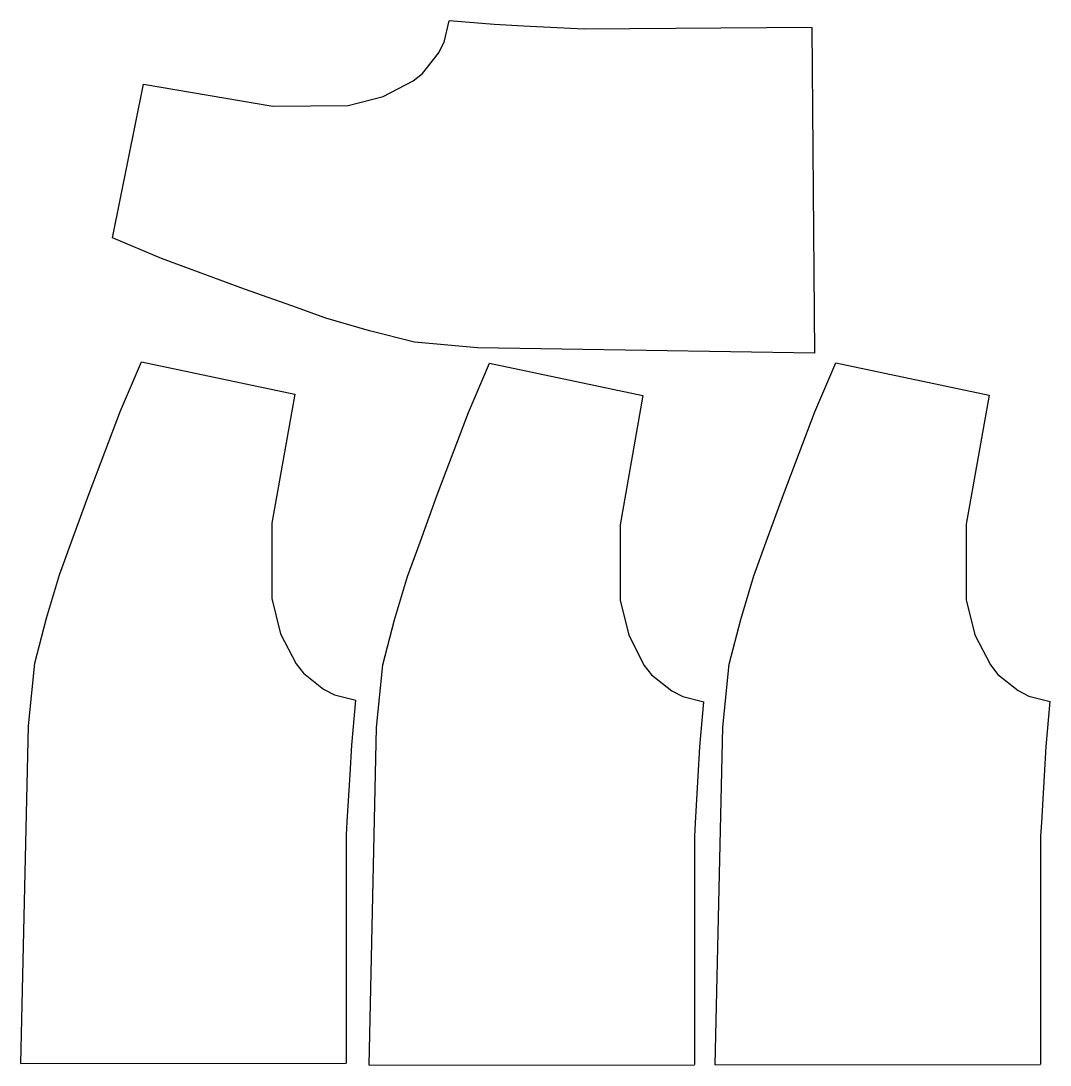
# Model space of a CAD drawing. Header units: inches. Extents: x 0.7 to 29.2, y 0.6 to 29.6.
import ezdxf

# ---------------------------------------------------------------- set-up
doc = ezdxf.new("R2010")
doc.units = ezdxf.units.IN
doc.header["$MEASUREMENT"] = 0

msp = doc.modelspace()

# ---------------------------------------------------------------- linework, layer by layer
for p, q in [((22.715, 20.354), (22.64, 29.382)), ((0.679, 0.642), (9.707, 0.649)), ((10.341, 0.599), (19.369, 0.606)), ((19.948, 0.61), (28.976, 0.618))]:
    msp.add_line(p, q)
for points in [[(9.764, 27.223), (10.735, 27.472), (11.566, 27.907), (11.828, 28.114), (12.267, 28.677), (12.424, 28.981), (12.567, 29.57)], [(15.929, 29.362), (14.628, 29.428), (13.817, 29.469), (12.567, 29.57)], [(22.634, 29.391), (16.307, 29.343), (15.929, 29.362)], [(9.146, 21.322), (8.199, 21.66), (6.881, 22.13), (4.585, 22.982), (3.217, 23.554), (4.084, 27.814), (7.67, 27.207), (9.764, 27.223)], [(22.715, 20.354), (13.347, 20.495), (11.603, 20.655), (10.355, 20.968), (9.146, 21.322)], [(1.749, 14.203), (2.094, 15.148), (2.573, 16.462), (3.443, 18.751), (4.024, 20.115), (8.278, 19.216), (7.645, 15.635), (7.645, 13.541)], [(11.411, 14.159), (11.756, 15.105), (12.235, 16.418), (13.105, 18.708), (13.686, 20.072), (17.94, 19.173), (17.307, 15.592), (17.307, 13.498)], [(21.018, 14.171), (21.363, 15.116), (21.842, 16.43), (22.712, 18.72), (23.293, 20.084), (27.547, 19.185), (26.914, 15.604), (26.914, 13.51)], [(0.679, 0.642), (0.89, 10.009), (1.063, 11.751), (1.386, 12.996), (1.749, 14.203)], [(10.341, 0.599), (10.552, 9.965), (10.725, 11.708), (11.048, 12.953), (11.411, 14.159)], [(19.948, 0.61), (20.159, 9.977), (20.332, 11.72), (20.655, 12.965), (21.018, 14.171)], [(7.645, 13.541), (7.886, 12.568), (8.316, 11.733), (8.52, 11.47), (9.08, 11.027), (9.383, 10.868), (9.971, 10.721)], [(17.307, 13.498), (17.548, 12.525), (17.978, 11.69), (18.182, 11.427), (18.742, 10.983), (19.045, 10.824), (19.633, 10.677)], [(26.914, 13.51), (27.155, 12.537), (27.585, 11.702), (27.789, 11.439), (28.349, 10.995), (28.652, 10.836), (29.24, 10.689)], [(9.738, 7.36), (9.814, 8.66), (9.861, 9.472), (9.971, 10.721)], [(19.4, 7.317), (19.476, 8.617), (19.523, 9.428), (19.633, 10.677)], [(29.007, 7.328), (29.083, 8.629), (29.13, 9.44), (29.24, 10.689)], [(9.716, 0.655), (9.716, 6.983), (9.738, 7.36)], [(19.378, 0.612), (19.378, 6.939), (19.4, 7.317)], [(28.985, 0.623), (28.985, 6.951), (29.007, 7.328)]]:
    msp.add_lwpolyline(points)

doc.saveas('drawing.dxf')
